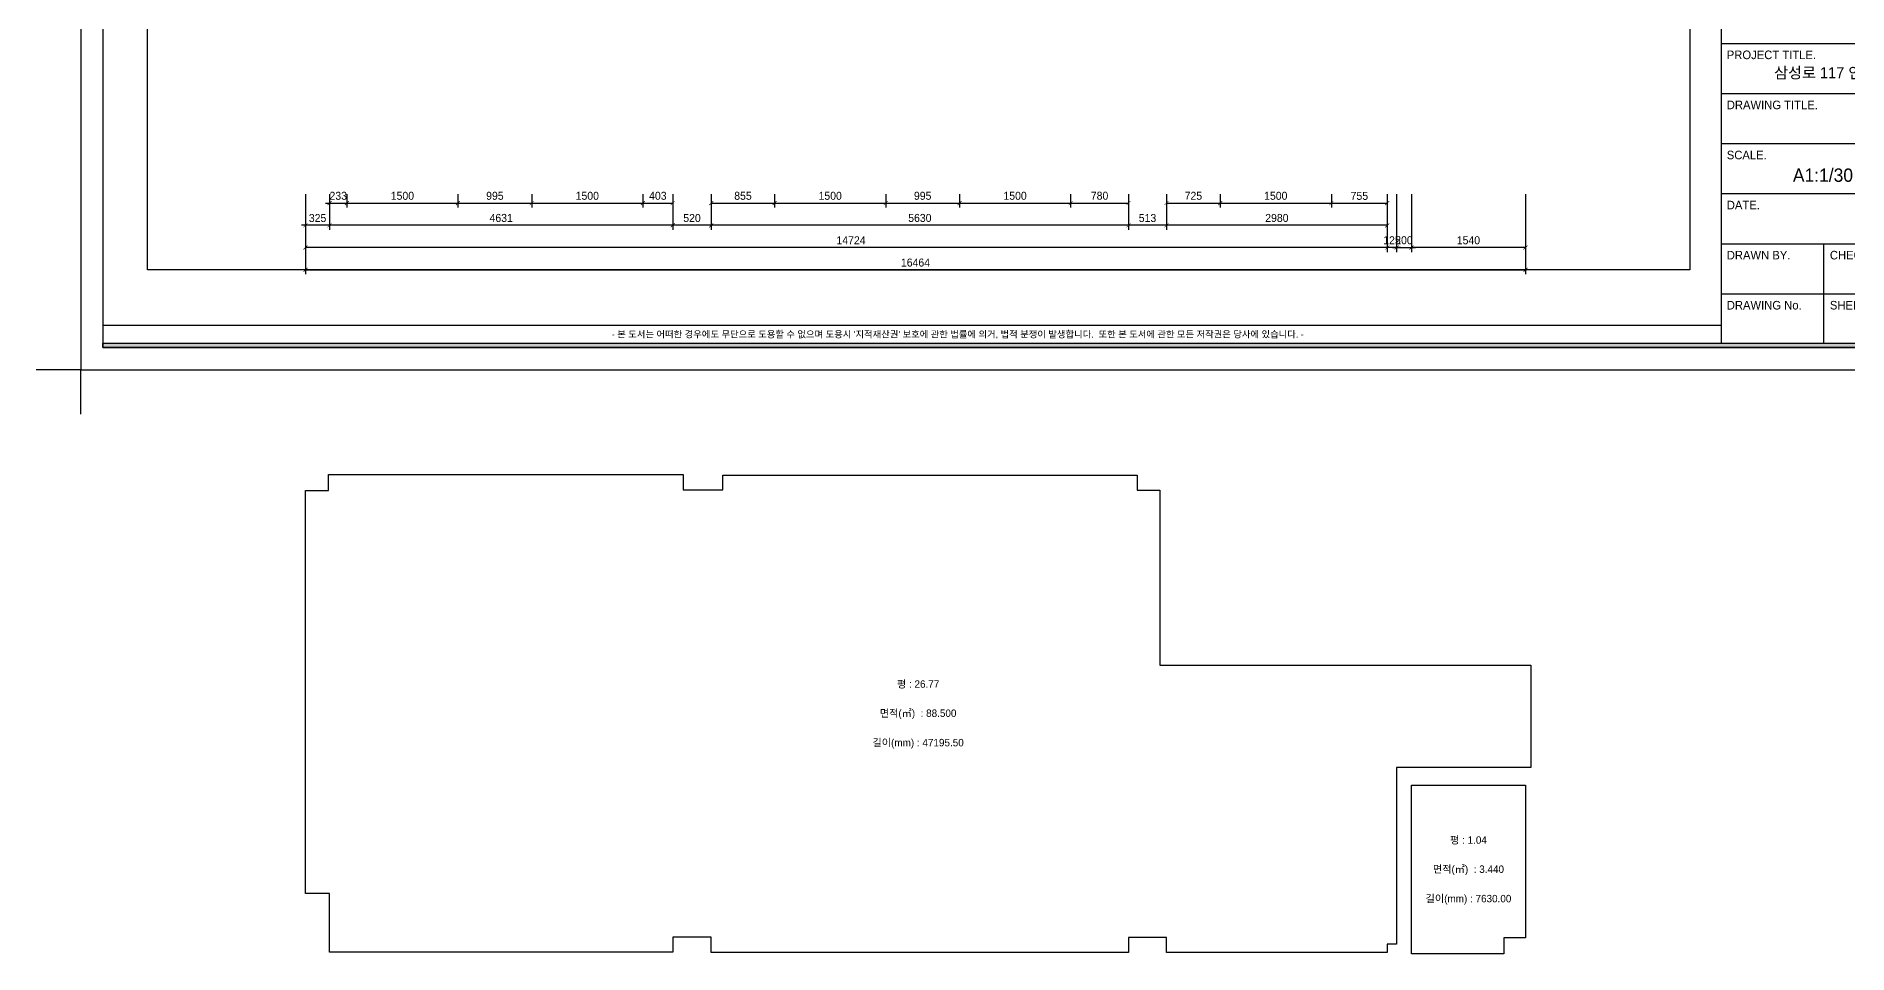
# Model space of a CAD drawing. Header units: millimetres. Extents: x 166504 to 219682, y 69800 to 112988.
# Drawn here: x 166504 to 190951, y 69800 to 82182 of the extents above; entities that cross this region are included whole.
import ezdxf
from ezdxf.enums import TextEntityAlignment as Align

# ---------------------------------------------------------------- set-up
doc = ezdxf.new("R2010")
doc.units = ezdxf.units.MM
doc.header["$LTSCALE"] = 100
doc.header["$PDMODE"] = 3
doc.layers.get('DEFPOINTS').update_dxf_attribs({"color": 248})
for name, color, linetype in [('07-DIM', 1, 'Continuous'), ('E-DIM(OUT)', 1, 'Continuous'), ('F-SYM', 7, 'Continuous'), ('FORM(YOURNAME)-11', 1, 'Continuous')]:
    doc.layers.add(name, color=color, linetype=linetype)
doc.styles.add('YOURNAME', font='HY울릉도M.TTF')
doc.styles.add('마감재', font='stylu.ttf')
doc.dimstyles.new('YOURNAME-60', dxfattribs={"dimscale": 60, "dimtxt": 1.8, "dimasz": 0.9, "dimexe": 1, "dimexo": 3, "dimgap": 0.7, "dimtad": 1, "dimdec": 0, "dimzin": 0, "dimdsep": 46, "dimtxsty": 'YOURNAME', "dimblk": 'ARCHTICK', "dimcen": 0, "dimclrd": 1, "dimclre": 1, "dimclrt": 7, "dimadec": 0, "dimazin": 0, "dimtfac": 1, "dimtdec": 0, "dimtix": 1, "dimtmove": 2, "dimatfit": 3, "dimldrblk": 'ARCHTICK', "dimfxl": 1, "dimtolj": 1, "dimtzin": 0, "dimarcsym": 0})

# ---------------------------------------------------------------- blocks, each defined once
blk = doc.blocks.new('FORM-PLAN')
at = {"layer": 'FORM(YOURNAME)-11'}
h = blk.add_hatch(color=256, dxfattribs=at)
h.dxf.hatch_style = 1
h.paths.add_polyline_path([(-71444, 55115), (10556, 55115), (10556, 54915), (-71444, 54915)])
h.paths.add_polyline_path([(-71444, -2085), (10556, -2085), (10556, -2285), (-71444, -2285)])
at = {"layer": 'DEFPOINTS', "color": 158}
for p, q in [((1346, 54915), (1346, -2085)), ((1346, -1285), (-71444, -1285))]:
    blk.add_line(p, q, dxfattribs=at)
for points in [[(-71444, -2285), (10556, -2285), (10556, 55115), (-71444, 55115)], [(-69444, 53115), (-64, 53115), (-64, 1215), (-69444, 1215)]]:
    blk.add_lwpolyline(points, close=True, dxfattribs=at)
at = {"layer": 'DEFPOINTS', "color": 1}
blk.add_lwpolyline([(-72444, -5285), (-72444, -3285), (-74444, -3285)], dxfattribs=at)
at = {"layer": 'FORM(YOURNAME)-11', "color": 14}
for p, q in [((1346, 11398), (10556, 11398)), ((1346, 9146), (10556, 9146)), ((1346, 6893), (10556, 6893)), ((1346, 4641), (10556, 4641)), ((1346, 2388), (10556, 2388)), ((5951, 2388), (5951, -2085)), ((1346, 136), (10556, 136))]:
    blk.add_line(p, q, dxfattribs=at)
at = {"layer": 'FORM(YOURNAME)-11', "color": 250}
blk.add_lwpolyline([(-72444, -3285), (11556, -3285), (11556, 56115), (-72444, 56115)], close=True, dxfattribs=at)
at = {"layer": 'FORM(YOURNAME)-11'}
blk.add_lwpolyline([(-71444, -2085), (10556, -2085), (10556, -2285), (-71444, -2285)], close=True, dxfattribs=at)
at = {"layer": 'FORM(YOURNAME)-11', "color": 14, "style": 'YOURNAME'}
for s, height, p in [('PROJECT TITLE.', 386.14, (1603, 10883)), ('DRAWING TITLE.', 386.14, (1603, 8631)), ('SCALE.', 386.1, (1603, 6378)), ('DATE.', 386.1, (1603, 4126)), ('DRAWN BY.', 386.1, (1603, 1873)), ('CHECKED BY.', 386.14, (6240, 1873)), ('DRAWING No.', 386.14, (1603, -379)), ('SHEET No.', 386.1, (6240, -379))]:
    blk.add_text(s, height=height, dxfattribs=at).set_placement(p, align=Align.MIDDLE_LEFT)
at = {"layer": 'FORM(YOURNAME)-11', "color": 1, "style": 'YOURNAME'}
blk.add_text("- 본 도서는 어떠한 경우에도 무단으로 도용할 수 없으며 도용시 '지적재산권' 보호에 관한 법률에 의거, 법적 분쟁이 발생합니다.  또한 본 도서에 관한 모든 저작권은 당사에 있습니다. -", height=300, dxfattribs=at).set_placement((-32990, -1685), align=Align.MIDDLE_CENTER)
at = {"layer": 'FORM(YOURNAME)-11', "color": 3, "style": 'YOURNAME'}
for tag, height, p in [('1', 450, (9905, 18188)), ('2', 450, (9905, 17544)), ('3', 450, (9905, 16257)), ('4', 450, (9905, 14326)), ('5', 515, (9905, 12009)), ('6', 515, (9905, 9757)), ('7', 515, (9905, 7504)), ('8', 515, (9905, 5252)), ('9', 515, (9905, 2999)), ('10', 515, (5655, 811)), ('11', 515, (9905, 747)), ('12', 515, (5655, -1441)), ('13', 515, (9905, -1441))]:
    blk.add_attdef(tag, text='', height=height, dxfattribs=at).set_placement(p, align=Align.MIDDLE_RIGHT)
blk = doc.blocks.new('_ArchTick')
at = {"color": 0, "linetype": 'ByBlock', "const_width": 0.15}
blk.add_lwpolyline([(-0.5, -0.5), (0.5, 0.5)], dxfattribs=at)
blk = doc.blocks.new('*D636')
at = {"layer": 'DEFPOINTS', "color": 0}
for p in [(170138, 80230), (186602, 80230), (186602, 79030)]:
    blk.add_point(p, dxfattribs=at)
at = {"layer": 'E-DIM(OUT)', "color": 1, "lineweight": -2}
for p, q in [((170138, 80050), (170138, 78970)), ((186602, 80050), (186602, 78970)), ((170138, 79030), (186602, 79030))]:
    blk.add_line(p, q, dxfattribs=at)
at = {"layer": 'E-DIM(OUT)', "color": 1, "lineweight": -2, "xscale": 54, "yscale": 54, "zscale": 54, "rotation": 180}
blk.add_blockref('_ArchTick', (170138, 79030), dxfattribs=at)
at = {"layer": 'E-DIM(OUT)', "color": 1, "lineweight": -2, "xscale": 54, "yscale": 54, "zscale": 54}
blk.add_blockref('_ArchTick', (186602, 79030), dxfattribs=at)
at = {"layer": 'E-DIM(OUT)', "color": 7, "insert": (178370, 79127), "char_height": 108, "attachment_point": 5, "style": 'YOURNAME'}
blk.add_mtext('\\A1;16464', dxfattribs=at)
blk = doc.blocks.new('*D637')
at = {"layer": 'DEFPOINTS', "color": 0}
for p in [(185062, 80230), (186602, 80230), (185062, 79330)]:
    blk.add_point(p, dxfattribs=at)
at = {"layer": 'E-DIM(OUT)', "color": 1, "lineweight": -2}
for p, q in [((185062, 80050), (185062, 79270)), ((186602, 80050), (186602, 79270)), ((186602, 79330), (185062, 79330))]:
    blk.add_line(p, q, dxfattribs=at)
at = {"layer": 'E-DIM(OUT)', "color": 1, "lineweight": -2, "xscale": 54, "yscale": 54, "zscale": 54, "rotation": 180}
blk.add_blockref('_ArchTick', (185062, 79330), dxfattribs=at)
at = {"layer": 'E-DIM(OUT)', "color": 1, "lineweight": -2, "xscale": 54, "yscale": 54, "zscale": 54}
blk.add_blockref('_ArchTick', (186602, 79330), dxfattribs=at)
at = {"layer": 'E-DIM(OUT)', "color": 7, "insert": (185832, 79428), "char_height": 108, "attachment_point": 5, "style": 'YOURNAME'}
blk.add_mtext('\\A1;1540', dxfattribs=at)
blk = doc.blocks.new('*D638')
at = {"layer": 'DEFPOINTS', "color": 0}
for p in [(184862, 80230), (185062, 80230), (185062, 79330)]:
    blk.add_point(p, dxfattribs=at)
at = {"layer": 'E-DIM(OUT)', "color": 1, "lineweight": -2}
for p, q in [((184862, 80050), (184862, 79270)), ((185062, 80050), (185062, 79270)), ((184808, 79330), (185116, 79330))]:
    blk.add_line(p, q, dxfattribs=at)
at = {"layer": 'E-DIM(OUT)', "color": 1, "lineweight": -2, "xscale": 54, "yscale": 54, "zscale": 54}
blk.add_blockref('_ArchTick', (184862, 79330), dxfattribs=at)
at = {"layer": 'E-DIM(OUT)', "color": 1, "lineweight": -2, "xscale": 54, "yscale": 54, "zscale": 54, "rotation": 180}
blk.add_blockref('_ArchTick', (185062, 79330), dxfattribs=at)
at = {"layer": 'E-DIM(OUT)', "color": 7, "insert": (184962, 79428), "char_height": 108, "attachment_point": 5, "style": 'YOURNAME'}
blk.add_mtext('\\A1;200', dxfattribs=at)
blk = doc.blocks.new('*D639')
at = {"layer": 'DEFPOINTS', "color": 0}
for p in [(170138, 80230), (184862, 80230), (170138, 79330)]:
    blk.add_point(p, dxfattribs=at)
at = {"layer": 'E-DIM(OUT)', "color": 1, "lineweight": -2}
for p, q in [((170138, 80050), (170138, 79270)), ((184862, 80050), (184862, 79270)), ((184862, 79330), (170138, 79330))]:
    blk.add_line(p, q, dxfattribs=at)
at = {"layer": 'E-DIM(OUT)', "color": 1, "lineweight": -2, "xscale": 54, "yscale": 54, "zscale": 54, "rotation": 180}
blk.add_blockref('_ArchTick', (170138, 79330), dxfattribs=at)
at = {"layer": 'E-DIM(OUT)', "color": 1, "lineweight": -2, "xscale": 54, "yscale": 54, "zscale": 54}
blk.add_blockref('_ArchTick', (184862, 79330), dxfattribs=at)
at = {"layer": 'E-DIM(OUT)', "color": 7, "insert": (177500, 79428), "char_height": 108, "attachment_point": 5, "style": 'YOURNAME'}
blk.add_mtext('\\A1;14724', dxfattribs=at)
blk = doc.blocks.new('*D647')
at = {"layer": 'DEFPOINTS', "color": 0}
for p in [(184737, 80230), (184862, 80230), (184737, 79330)]:
    blk.add_point(p, dxfattribs=at)
at = {"layer": 'E-DIM(OUT)', "color": 1, "lineweight": -2}
for p, q in [((184737, 80050), (184737, 79270)), ((184862, 80050), (184862, 79270)), ((184916, 79330), (184683, 79330))]:
    blk.add_line(p, q, dxfattribs=at)
at = {"layer": 'E-DIM(OUT)', "color": 1, "lineweight": -2, "xscale": 54, "yscale": 54, "zscale": 54}
blk.add_blockref('_ArchTick', (184737, 79330), dxfattribs=at)
at = {"layer": 'E-DIM(OUT)', "color": 1, "lineweight": -2, "xscale": 54, "yscale": 54, "zscale": 54, "rotation": 180}
blk.add_blockref('_ArchTick', (184862, 79330), dxfattribs=at)
at = {"layer": 'E-DIM(OUT)', "color": 7, "insert": (184800, 79428), "char_height": 108, "attachment_point": 5, "style": 'YOURNAME'}
blk.add_mtext('\\A1;125', dxfattribs=at)
blk = doc.blocks.new('*D648')
at = {"layer": 'DEFPOINTS', "color": 0}
for p in [(181757, 80230), (184737, 80230), (181757, 79630)]:
    blk.add_point(p, dxfattribs=at)
at = {"layer": 'E-DIM(OUT)', "color": 1, "lineweight": -2}
for p, q in [((181757, 80050), (181757, 79570)), ((184737, 80050), (184737, 79570)), ((184737, 79630), (181757, 79630))]:
    blk.add_line(p, q, dxfattribs=at)
at = {"layer": 'E-DIM(OUT)', "color": 1, "lineweight": -2, "xscale": 54, "yscale": 54, "zscale": 54, "rotation": 180}
blk.add_blockref('_ArchTick', (181757, 79630), dxfattribs=at)
at = {"layer": 'E-DIM(OUT)', "color": 1, "lineweight": -2, "xscale": 54, "yscale": 54, "zscale": 54}
blk.add_blockref('_ArchTick', (184737, 79630), dxfattribs=at)
at = {"layer": 'E-DIM(OUT)', "color": 7, "insert": (183247, 79729), "char_height": 108, "attachment_point": 5, "style": 'YOURNAME'}
blk.add_mtext('\\A1;2980', dxfattribs=at)
blk = doc.blocks.new('*D649')
at = {"layer": 'DEFPOINTS', "color": 0}
for p in [(181244, 80230), (181757, 80230), (181244, 79630)]:
    blk.add_point(p, dxfattribs=at)
at = {"layer": 'E-DIM(OUT)', "color": 1, "lineweight": -2}
for p, q in [((181244, 80050), (181244, 79570)), ((181757, 80050), (181757, 79570)), ((181757, 79630), (181244, 79630))]:
    blk.add_line(p, q, dxfattribs=at)
at = {"layer": 'E-DIM(OUT)', "color": 1, "lineweight": -2, "xscale": 54, "yscale": 54, "zscale": 54, "rotation": 180}
blk.add_blockref('_ArchTick', (181244, 79630), dxfattribs=at)
at = {"layer": 'E-DIM(OUT)', "color": 1, "lineweight": -2, "xscale": 54, "yscale": 54, "zscale": 54}
blk.add_blockref('_ArchTick', (181757, 79630), dxfattribs=at)
at = {"layer": 'E-DIM(OUT)', "color": 7, "insert": (181501, 79728), "char_height": 108, "attachment_point": 5, "style": 'YOURNAME'}
blk.add_mtext('\\A1;513', dxfattribs=at)
blk = doc.blocks.new('*D650')
at = {"layer": 'DEFPOINTS', "color": 0}
for p in [(175614, 80230), (181244, 80230), (175614, 79630)]:
    blk.add_point(p, dxfattribs=at)
at = {"layer": 'E-DIM(OUT)', "color": 1, "lineweight": -2}
for p, q in [((175614, 80050), (175614, 79570)), ((181244, 80050), (181244, 79570)), ((181244, 79630), (175614, 79630))]:
    blk.add_line(p, q, dxfattribs=at)
at = {"layer": 'E-DIM(OUT)', "color": 1, "lineweight": -2, "xscale": 54, "yscale": 54, "zscale": 54, "rotation": 180}
blk.add_blockref('_ArchTick', (175614, 79630), dxfattribs=at)
at = {"layer": 'E-DIM(OUT)', "color": 1, "lineweight": -2, "xscale": 54, "yscale": 54, "zscale": 54}
blk.add_blockref('_ArchTick', (181244, 79630), dxfattribs=at)
at = {"layer": 'E-DIM(OUT)', "color": 7, "insert": (178429, 79729), "char_height": 108, "attachment_point": 5, "style": 'YOURNAME'}
blk.add_mtext('\\A1;5630', dxfattribs=at)
blk = doc.blocks.new('*D651')
at = {"layer": 'DEFPOINTS', "color": 0}
for p in [(175094, 80230), (175614, 80230), (175094, 79630)]:
    blk.add_point(p, dxfattribs=at)
at = {"layer": 'E-DIM(OUT)', "color": 1, "lineweight": -2}
for p, q in [((175094, 80050), (175094, 79570)), ((175614, 80050), (175614, 79570)), ((175614, 79630), (175094, 79630))]:
    blk.add_line(p, q, dxfattribs=at)
at = {"layer": 'E-DIM(OUT)', "color": 1, "lineweight": -2, "xscale": 54, "yscale": 54, "zscale": 54, "rotation": 180}
blk.add_blockref('_ArchTick', (175094, 79630), dxfattribs=at)
at = {"layer": 'E-DIM(OUT)', "color": 1, "lineweight": -2, "xscale": 54, "yscale": 54, "zscale": 54}
blk.add_blockref('_ArchTick', (175614, 79630), dxfattribs=at)
at = {"layer": 'E-DIM(OUT)', "color": 7, "insert": (175354, 79728), "char_height": 108, "attachment_point": 5, "style": 'YOURNAME'}
blk.add_mtext('\\A1;520', dxfattribs=at)
blk = doc.blocks.new('*D652')
at = {"layer": 'DEFPOINTS', "color": 0}
for p in [(170463, 80230), (175094, 80230), (170463, 79630)]:
    blk.add_point(p, dxfattribs=at)
at = {"layer": 'E-DIM(OUT)', "color": 1, "lineweight": -2}
for p, q in [((170463, 80050), (170463, 79570)), ((175094, 80050), (175094, 79570)), ((175094, 79630), (170463, 79630))]:
    blk.add_line(p, q, dxfattribs=at)
at = {"layer": 'E-DIM(OUT)', "color": 1, "lineweight": -2, "xscale": 54, "yscale": 54, "zscale": 54, "rotation": 180}
blk.add_blockref('_ArchTick', (170463, 79630), dxfattribs=at)
at = {"layer": 'E-DIM(OUT)', "color": 1, "lineweight": -2, "xscale": 54, "yscale": 54, "zscale": 54}
blk.add_blockref('_ArchTick', (175094, 79630), dxfattribs=at)
at = {"layer": 'E-DIM(OUT)', "color": 7, "insert": (172779, 79729), "char_height": 108, "attachment_point": 5, "style": 'YOURNAME'}
blk.add_mtext('\\A1;4631', dxfattribs=at)
blk = doc.blocks.new('*D653')
at = {"layer": 'DEFPOINTS', "color": 0}
for p in [(170138, 80230), (170463, 80230), (170138, 79630)]:
    blk.add_point(p, dxfattribs=at)
at = {"layer": 'E-DIM(OUT)', "color": 1, "lineweight": -2}
for p, q in [((170138, 80050), (170138, 79570)), ((170463, 80050), (170463, 79570)), ((170517, 79630), (170084, 79630))]:
    blk.add_line(p, q, dxfattribs=at)
at = {"layer": 'E-DIM(OUT)', "color": 1, "lineweight": -2, "xscale": 54, "yscale": 54, "zscale": 54}
blk.add_blockref('_ArchTick', (170138, 79630), dxfattribs=at)
at = {"layer": 'E-DIM(OUT)', "color": 1, "lineweight": -2, "xscale": 54, "yscale": 54, "zscale": 54, "rotation": 180}
blk.add_blockref('_ArchTick', (170463, 79630), dxfattribs=at)
at = {"layer": 'E-DIM(OUT)', "color": 7, "insert": (170301, 79728), "char_height": 108, "attachment_point": 5, "style": 'YOURNAME'}
blk.add_mtext('\\A1;325', dxfattribs=at)
blk = doc.blocks.new('*D664')
at = {"layer": 'DEFPOINTS', "color": 0}
for p in [(170463, 80230), (170696, 80230), (170696, 79930)]:
    blk.add_point(p, dxfattribs=at)
at = {"layer": 'E-DIM(OUT)', "color": 1, "lineweight": -2}
for p, q in [((170463, 80050), (170463, 79870)), ((170696, 80050), (170696, 79870)), ((170409, 79930), (170750, 79930))]:
    blk.add_line(p, q, dxfattribs=at)
at = {"layer": 'E-DIM(OUT)', "color": 1, "lineweight": -2, "xscale": 54, "yscale": 54, "zscale": 54}
blk.add_blockref('_ArchTick', (170463, 79930), dxfattribs=at)
at = {"layer": 'E-DIM(OUT)', "color": 1, "lineweight": -2, "xscale": 54, "yscale": 54, "zscale": 54, "rotation": 180}
blk.add_blockref('_ArchTick', (170696, 79930), dxfattribs=at)
at = {"layer": 'E-DIM(OUT)', "color": 7, "insert": (170580, 80028), "char_height": 108, "attachment_point": 5, "style": 'YOURNAME'}
blk.add_mtext('\\A1;233', dxfattribs=at)
blk = doc.blocks.new('*D665')
at = {"layer": 'DEFPOINTS', "color": 0}
for p in [(170696, 80230), (172196, 80230), (172196, 79930)]:
    blk.add_point(p, dxfattribs=at)
at = {"layer": 'E-DIM(OUT)', "color": 1, "lineweight": -2}
for p, q in [((170696, 80050), (170696, 79870)), ((172196, 80050), (172196, 79870)), ((170696, 79930), (172196, 79930))]:
    blk.add_line(p, q, dxfattribs=at)
at = {"layer": 'E-DIM(OUT)', "color": 1, "lineweight": -2, "xscale": 54, "yscale": 54, "zscale": 54, "rotation": 180}
blk.add_blockref('_ArchTick', (170696, 79930), dxfattribs=at)
at = {"layer": 'E-DIM(OUT)', "color": 1, "lineweight": -2, "xscale": 54, "yscale": 54, "zscale": 54}
blk.add_blockref('_ArchTick', (172196, 79930), dxfattribs=at)
at = {"layer": 'E-DIM(OUT)', "color": 7, "insert": (171446, 80028), "char_height": 108, "attachment_point": 5, "style": 'YOURNAME'}
blk.add_mtext('\\A1;1500', dxfattribs=at)
blk = doc.blocks.new('*D666')
at = {"layer": 'DEFPOINTS', "color": 0}
for p in [(172196, 80230), (173191, 80230), (173191, 79930)]:
    blk.add_point(p, dxfattribs=at)
at = {"layer": 'E-DIM(OUT)', "color": 1, "lineweight": -2}
for p, q in [((172196, 80050), (172196, 79870)), ((173191, 80050), (173191, 79870)), ((172196, 79930), (173191, 79930))]:
    blk.add_line(p, q, dxfattribs=at)
at = {"layer": 'E-DIM(OUT)', "color": 1, "lineweight": -2, "xscale": 54, "yscale": 54, "zscale": 54, "rotation": 180}
blk.add_blockref('_ArchTick', (172196, 79930), dxfattribs=at)
at = {"layer": 'E-DIM(OUT)', "color": 1, "lineweight": -2, "xscale": 54, "yscale": 54, "zscale": 54}
blk.add_blockref('_ArchTick', (173191, 79930), dxfattribs=at)
at = {"layer": 'E-DIM(OUT)', "color": 7, "insert": (172694, 80028), "char_height": 108, "attachment_point": 5, "style": 'YOURNAME'}
blk.add_mtext('\\A1;995', dxfattribs=at)
blk = doc.blocks.new('*D667')
at = {"layer": 'DEFPOINTS', "color": 0}
for p in [(173191, 80230), (174691, 80230), (174691, 79930)]:
    blk.add_point(p, dxfattribs=at)
at = {"layer": 'E-DIM(OUT)', "color": 1, "lineweight": -2}
for p, q in [((173191, 80050), (173191, 79870)), ((174691, 80050), (174691, 79870)), ((173191, 79930), (174691, 79930))]:
    blk.add_line(p, q, dxfattribs=at)
at = {"layer": 'E-DIM(OUT)', "color": 1, "lineweight": -2, "xscale": 54, "yscale": 54, "zscale": 54, "rotation": 180}
blk.add_blockref('_ArchTick', (173191, 79930), dxfattribs=at)
at = {"layer": 'E-DIM(OUT)', "color": 1, "lineweight": -2, "xscale": 54, "yscale": 54, "zscale": 54}
blk.add_blockref('_ArchTick', (174691, 79930), dxfattribs=at)
at = {"layer": 'E-DIM(OUT)', "color": 7, "insert": (173941, 80028), "char_height": 108, "attachment_point": 5, "style": 'YOURNAME'}
blk.add_mtext('\\A1;1500', dxfattribs=at)
blk = doc.blocks.new('*D668')
at = {"layer": 'DEFPOINTS', "color": 0}
for p in [(174691, 80230), (175094, 80230), (175094, 79930)]:
    blk.add_point(p, dxfattribs=at)
at = {"layer": 'E-DIM(OUT)', "color": 1, "lineweight": -2}
for p, q in [((174691, 80050), (174691, 79870)), ((175094, 80050), (175094, 79870)), ((174691, 79930), (175094, 79930))]:
    blk.add_line(p, q, dxfattribs=at)
at = {"layer": 'E-DIM(OUT)', "color": 1, "lineweight": -2, "xscale": 54, "yscale": 54, "zscale": 54, "rotation": 180}
blk.add_blockref('_ArchTick', (174691, 79930), dxfattribs=at)
at = {"layer": 'E-DIM(OUT)', "color": 1, "lineweight": -2, "xscale": 54, "yscale": 54, "zscale": 54}
blk.add_blockref('_ArchTick', (175094, 79930), dxfattribs=at)
at = {"layer": 'E-DIM(OUT)', "color": 7, "insert": (174893, 80028), "char_height": 108, "attachment_point": 5, "style": 'YOURNAME'}
blk.add_mtext('\\A1;403', dxfattribs=at)
blk = doc.blocks.new('*D669')
at = {"layer": 'DEFPOINTS', "color": 0}
for p in [(175614, 80230), (176469, 80230), (176469, 79930)]:
    blk.add_point(p, dxfattribs=at)
at = {"layer": 'E-DIM(OUT)', "color": 1, "lineweight": -2}
for p, q in [((175614, 80050), (175614, 79870)), ((176469, 80050), (176469, 79870)), ((175614, 79930), (176469, 79930))]:
    blk.add_line(p, q, dxfattribs=at)
at = {"layer": 'E-DIM(OUT)', "color": 1, "lineweight": -2, "xscale": 54, "yscale": 54, "zscale": 54, "rotation": 180}
blk.add_blockref('_ArchTick', (175614, 79930), dxfattribs=at)
at = {"layer": 'E-DIM(OUT)', "color": 1, "lineweight": -2, "xscale": 54, "yscale": 54, "zscale": 54}
blk.add_blockref('_ArchTick', (176469, 79930), dxfattribs=at)
at = {"layer": 'E-DIM(OUT)', "color": 7, "insert": (176042, 80028), "char_height": 108, "attachment_point": 5, "style": 'YOURNAME'}
blk.add_mtext('\\A1;855', dxfattribs=at)
blk = doc.blocks.new('*D670')
at = {"layer": 'DEFPOINTS', "color": 0}
for p in [(176469, 80230), (177969, 80230), (177969, 79930)]:
    blk.add_point(p, dxfattribs=at)
at = {"layer": 'E-DIM(OUT)', "color": 1, "lineweight": -2}
for p, q in [((176469, 80050), (176469, 79870)), ((177969, 80050), (177969, 79870)), ((176469, 79930), (177969, 79930))]:
    blk.add_line(p, q, dxfattribs=at)
at = {"layer": 'E-DIM(OUT)', "color": 1, "lineweight": -2, "xscale": 54, "yscale": 54, "zscale": 54, "rotation": 180}
blk.add_blockref('_ArchTick', (176469, 79930), dxfattribs=at)
at = {"layer": 'E-DIM(OUT)', "color": 1, "lineweight": -2, "xscale": 54, "yscale": 54, "zscale": 54}
blk.add_blockref('_ArchTick', (177969, 79930), dxfattribs=at)
at = {"layer": 'E-DIM(OUT)', "color": 7, "insert": (177219, 80028), "char_height": 108, "attachment_point": 5, "style": 'YOURNAME'}
blk.add_mtext('\\A1;1500', dxfattribs=at)
blk = doc.blocks.new('*D671')
at = {"layer": 'DEFPOINTS', "color": 0}
for p in [(177969, 80230), (178964, 80230), (178964, 79930)]:
    blk.add_point(p, dxfattribs=at)
at = {"layer": 'E-DIM(OUT)', "color": 1, "lineweight": -2}
for p, q in [((177969, 80050), (177969, 79870)), ((178964, 80050), (178964, 79870)), ((177969, 79930), (178964, 79930))]:
    blk.add_line(p, q, dxfattribs=at)
at = {"layer": 'E-DIM(OUT)', "color": 1, "lineweight": -2, "xscale": 54, "yscale": 54, "zscale": 54, "rotation": 180}
blk.add_blockref('_ArchTick', (177969, 79930), dxfattribs=at)
at = {"layer": 'E-DIM(OUT)', "color": 1, "lineweight": -2, "xscale": 54, "yscale": 54, "zscale": 54}
blk.add_blockref('_ArchTick', (178964, 79930), dxfattribs=at)
at = {"layer": 'E-DIM(OUT)', "color": 7, "insert": (178467, 80028), "char_height": 108, "attachment_point": 5, "style": 'YOURNAME'}
blk.add_mtext('\\A1;995', dxfattribs=at)
blk = doc.blocks.new('*D672')
at = {"layer": 'DEFPOINTS', "color": 0}
for p in [(178964, 80230), (180464, 80230), (180464, 79930)]:
    blk.add_point(p, dxfattribs=at)
at = {"layer": 'E-DIM(OUT)', "color": 1, "lineweight": -2}
for p, q in [((178964, 80050), (178964, 79870)), ((180464, 80050), (180464, 79870)), ((178964, 79930), (180464, 79930))]:
    blk.add_line(p, q, dxfattribs=at)
at = {"layer": 'E-DIM(OUT)', "color": 1, "lineweight": -2, "xscale": 54, "yscale": 54, "zscale": 54, "rotation": 180}
blk.add_blockref('_ArchTick', (178964, 79930), dxfattribs=at)
at = {"layer": 'E-DIM(OUT)', "color": 1, "lineweight": -2, "xscale": 54, "yscale": 54, "zscale": 54}
blk.add_blockref('_ArchTick', (180464, 79930), dxfattribs=at)
at = {"layer": 'E-DIM(OUT)', "color": 7, "insert": (179714, 80028), "char_height": 108, "attachment_point": 5, "style": 'YOURNAME'}
blk.add_mtext('\\A1;1500', dxfattribs=at)
blk = doc.blocks.new('*D673')
at = {"layer": 'DEFPOINTS', "color": 0}
for p in [(180464, 80230), (181244, 80230), (181244, 79930)]:
    blk.add_point(p, dxfattribs=at)
at = {"layer": 'E-DIM(OUT)', "color": 1, "lineweight": -2}
for p, q in [((180464, 80050), (180464, 79870)), ((181244, 80050), (181244, 79870)), ((180464, 79930), (181244, 79930))]:
    blk.add_line(p, q, dxfattribs=at)
at = {"layer": 'E-DIM(OUT)', "color": 1, "lineweight": -2, "xscale": 54, "yscale": 54, "zscale": 54, "rotation": 180}
blk.add_blockref('_ArchTick', (180464, 79930), dxfattribs=at)
at = {"layer": 'E-DIM(OUT)', "color": 1, "lineweight": -2, "xscale": 54, "yscale": 54, "zscale": 54}
blk.add_blockref('_ArchTick', (181244, 79930), dxfattribs=at)
at = {"layer": 'E-DIM(OUT)', "color": 7, "insert": (180854, 80029), "char_height": 108, "attachment_point": 5, "style": 'YOURNAME'}
blk.add_mtext('\\A1;780', dxfattribs=at)
blk = doc.blocks.new('*D674')
at = {"layer": 'DEFPOINTS', "color": 0}
for p in [(181757, 80230), (182482, 80230), (182482, 79930)]:
    blk.add_point(p, dxfattribs=at)
at = {"layer": 'E-DIM(OUT)', "color": 1, "lineweight": -2}
for p, q in [((181757, 80050), (181757, 79870)), ((182482, 80050), (182482, 79870)), ((181757, 79930), (182482, 79930))]:
    blk.add_line(p, q, dxfattribs=at)
at = {"layer": 'E-DIM(OUT)', "color": 1, "lineweight": -2, "xscale": 54, "yscale": 54, "zscale": 54, "rotation": 180}
blk.add_blockref('_ArchTick', (181757, 79930), dxfattribs=at)
at = {"layer": 'E-DIM(OUT)', "color": 1, "lineweight": -2, "xscale": 54, "yscale": 54, "zscale": 54}
blk.add_blockref('_ArchTick', (182482, 79930), dxfattribs=at)
at = {"layer": 'E-DIM(OUT)', "color": 7, "insert": (182120, 80028), "char_height": 108, "attachment_point": 5, "style": 'YOURNAME'}
blk.add_mtext('\\A1;725', dxfattribs=at)
blk = doc.blocks.new('*D675')
at = {"layer": 'DEFPOINTS', "color": 0}
for p in [(182482, 80230), (183982, 80230), (183982, 79930)]:
    blk.add_point(p, dxfattribs=at)
at = {"layer": 'E-DIM(OUT)', "color": 1, "lineweight": -2}
for p, q in [((182482, 80050), (182482, 79870)), ((183982, 80050), (183982, 79870)), ((182482, 79930), (183982, 79930))]:
    blk.add_line(p, q, dxfattribs=at)
at = {"layer": 'E-DIM(OUT)', "color": 1, "lineweight": -2, "xscale": 54, "yscale": 54, "zscale": 54, "rotation": 180}
blk.add_blockref('_ArchTick', (182482, 79930), dxfattribs=at)
at = {"layer": 'E-DIM(OUT)', "color": 1, "lineweight": -2, "xscale": 54, "yscale": 54, "zscale": 54}
blk.add_blockref('_ArchTick', (183982, 79930), dxfattribs=at)
at = {"layer": 'E-DIM(OUT)', "color": 7, "insert": (183232, 80028), "char_height": 108, "attachment_point": 5, "style": 'YOURNAME'}
blk.add_mtext('\\A1;1500', dxfattribs=at)
blk = doc.blocks.new('*D676')
at = {"layer": 'DEFPOINTS', "color": 0}
for p in [(183982, 80230), (184737, 80230), (184737, 79930)]:
    blk.add_point(p, dxfattribs=at)
at = {"layer": 'E-DIM(OUT)', "color": 1, "lineweight": -2}
for p, q in [((183982, 80050), (183982, 79870)), ((184737, 80050), (184737, 79870)), ((183982, 79930), (184737, 79930))]:
    blk.add_line(p, q, dxfattribs=at)
at = {"layer": 'E-DIM(OUT)', "color": 1, "lineweight": -2, "xscale": 54, "yscale": 54, "zscale": 54, "rotation": 180}
blk.add_blockref('_ArchTick', (183982, 79930), dxfattribs=at)
at = {"layer": 'E-DIM(OUT)', "color": 1, "lineweight": -2, "xscale": 54, "yscale": 54, "zscale": 54}
blk.add_blockref('_ArchTick', (184737, 79930), dxfattribs=at)
at = {"layer": 'E-DIM(OUT)', "color": 7, "insert": (184360, 80027), "char_height": 108, "attachment_point": 5, "style": 'YOURNAME'}
blk.add_mtext('\\A1;755', dxfattribs=at)

msp = doc.modelspace()

# ---------------------------------------------------------------- linework, layer by layer
at = {"layer": 'E-DIM(OUT)'}
for points in [[(186672.4, 73694.6), (186672.4, 72314.6), (184862.4, 72314.6), (184859.9, 69929.6), (184737.4, 69929.6), (184737.4, 69814.6), (181757.4, 69814.6), (181757.4, 70019.6), (181244.4, 70019.6), (181244.4, 69814.6), (175614.4, 69814.6), (175614.4, 70024.6), (175094.4, 70024.6), (175094.4, 69819.6), (170463.4, 69819.6), (170463.4, 70614.6), (170138.4, 70614.6), (170138.4, 76049.6), (170448.4, 76049.6), (170448.4, 76269.6), (175235.4, 76269.6), (175235.4, 76059.6), (175768.4, 76059.6), (175768.4, 76259.6), (181363.4, 76259.6), (181363.4, 76054.6), (181668.4, 76054.6), (181668.4, 73694.6), (186672.4, 73694.6)], [(186602.4, 70014.6), (186307.4, 70014.6), (186307.4, 69799.6), (185062.4, 69799.6), (185062.4, 72074.6), (186602.4, 72074.6), (186602.4, 70014.6)]]:
    msp.add_lwpolyline(points, dxfattribs=at)

# ---------------------------------------------------------------- block references
at = {"layer": 'F-SYM'}
ref = msp.add_blockref('FORM-PLAN', (188837.6, 78665.7), dxfattribs=dict(at, xscale=0.3, yscale=0.3, zscale=0.3))
ref.add_attrib('6', '삼성로 117 인제미용실', dxfattribs={"layer": 'FORM(YOURNAME)-11', "color": 3, "height": 150, "style": 'YOURNAME'}).set_placement((191899.2, 81689.1), align=Align.MIDDLE_RIGHT)
ref.add_attrib('8', 'A1:1/30 A3:1/60', dxfattribs={"layer": 'FORM(YOURNAME)-11', "color": 3, "height": 180, "style": 'YOURNAME'}).set_placement((191899.2, 80307.1), align=Align.MIDDLE_RIGHT)

# ---------------------------------------------------------------- texts
at = {"layer": '07-DIM', "color": 7, "style": '마감재'}
for s, p in [('평 : 26.77', (178405.4, 73442.1)), ('평 : 1.04', (185832.4, 71337.1))]:
    msp.add_text(s, height=100, dxfattribs=at).set_placement(p, align=Align.MIDDLE)
at = {"layer": '07-DIM', "style": '마감재'}
for s, p in [('면적(㎡)  : 88.500', (178405.4, 73042.1)), ('길이(mm) : 47195.50', (178405.4, 72642.1)), ('면적(㎡)  : 3.440', (185832.4, 70937.1)), ('길이(mm) : 7630.00', (185832.4, 70537.1))]:
    msp.add_text(s, height=100, dxfattribs=at).set_placement(p, align=Align.MIDDLE)

# ---------------------------------------------------------------- dimensions: what is measured, and where the dimension line sits
at = {"layer": 'E-DIM(OUT)'}
for base, p1, p2, picture, middle in [((170138.4, 79630.3), (170463.4, 80230.3), (170138.4, 80230.3), '*D653', (170300.9, 79728.5)), ((170463.4, 79630.3), (175094.4, 80230.3), (170463.4, 80230.3), '*D652', (172778.9, 79728.5)), ((172196.4, 79930.3), (170696.4, 80230.3), (172196.4, 80230.3), '*D665', (171446.4, 80028.5)), ((173191.4, 79930.3), (172196.4, 80230.3), (173191.4, 80230.3), '*D666', (172693.9, 80028.4)), ((174691.4, 79930.3), (173191.4, 80230.3), (174691.4, 80230.3), '*D667', (173941.4, 80028.5)), ((175094.4, 79930.3), (174691.4, 80230.3), (175094.4, 80230.3), '*D668', (174892.9, 80028.5)), ((175094.4, 79630.3), (175614.4, 80230.3), (175094.4, 80230.3), '*D651', (175354.4, 79728.5)), ((175614.4, 79630.3), (181244.4, 80230.3), (175614.4, 80230.3), '*D650', (178429.4, 79728.5)), ((177969.4, 79930.3), (176469.4, 80230.3), (177969.4, 80230.3), '*D670', (177219.4, 80028.5)), ((178964.4, 79930.3), (177969.4, 80230.3), (178964.4, 80230.3), '*D671', (178466.9, 80028.4)), ((180464.4, 79930.3), (178964.4, 80230.3), (180464.4, 80230.3), '*D672', (179714.4, 80028.5)), ((181244.4, 79930.3), (180464.4, 80230.3), (181244.4, 80230.3), '*D673', (180854.4, 80028.5)), ((183982.4, 79930.3), (182482.4, 80230.3), (183982.4, 80230.3), '*D675', (183232.4, 80028.5)), ((184737.4, 79930.3), (183982.4, 80230.3), (184737.4, 80230.3), '*D676', (184359.9, 80027.4))]:
    dim = msp.add_linear_dim(base=base, p1=p1, p2=p2, dimstyle='YOURNAME-60', override={"dimtmove": 2}, dxfattribs=at)
    dim.commit()
    dim.dimension.update_dxf_attribs({"geometry": picture, "text_midpoint": middle})
for base, p1, p2, picture, middle in [((186602.4, 79030.3), (170138.4, 80230.3), (186602.4, 80230.3), '*D636', (178370.4, 79127.5)), ((170138.4, 79330.3), (184862.4, 80230.3), (170138.4, 80230.3), '*D639', (177500.4, 79427.5)), ((170696.4, 79930.3), (170463.4, 80230.3), (170696.4, 80230.3), '*D664', (170579.9, 80028.5)), ((176469.4, 79930.3), (175614.4, 80230.3), (176469.4, 80230.3), '*D669', (176041.9, 80028.5)), ((181244.4, 79630.3), (181757.4, 80230.3), (181244.4, 80230.3), '*D649', (181500.9, 79728.5)), ((181757.4, 79630.3), (184737.4, 80230.3), (181757.4, 80230.3), '*D648', (183247.4, 79728.5)), ((182482.4, 79930.3), (181757.4, 80230.3), (182482.4, 80230.3), '*D674', (182119.9, 80028.3)), ((184737.4, 79330.3), (184862.4, 80230.3), (184737.4, 80230.3), '*D647', (184799.9, 79428.3)), ((185062.4, 79330.3), (184862.4, 80230.3), (185062.4, 80230.3), '*D638', (184962.4, 79428.5)), ((185062.4, 79330.3), (186602.4, 80230.3), (185062.4, 80230.3), '*D637', (185832.4, 79428.5))]:
    dim = msp.add_linear_dim(base=base, p1=p1, p2=p2, dimstyle='YOURNAME-60', dxfattribs=at)
    dim.commit()
    dim.dimension.update_dxf_attribs({"geometry": picture, "text_midpoint": middle})

doc.saveas('drawing.dxf')
